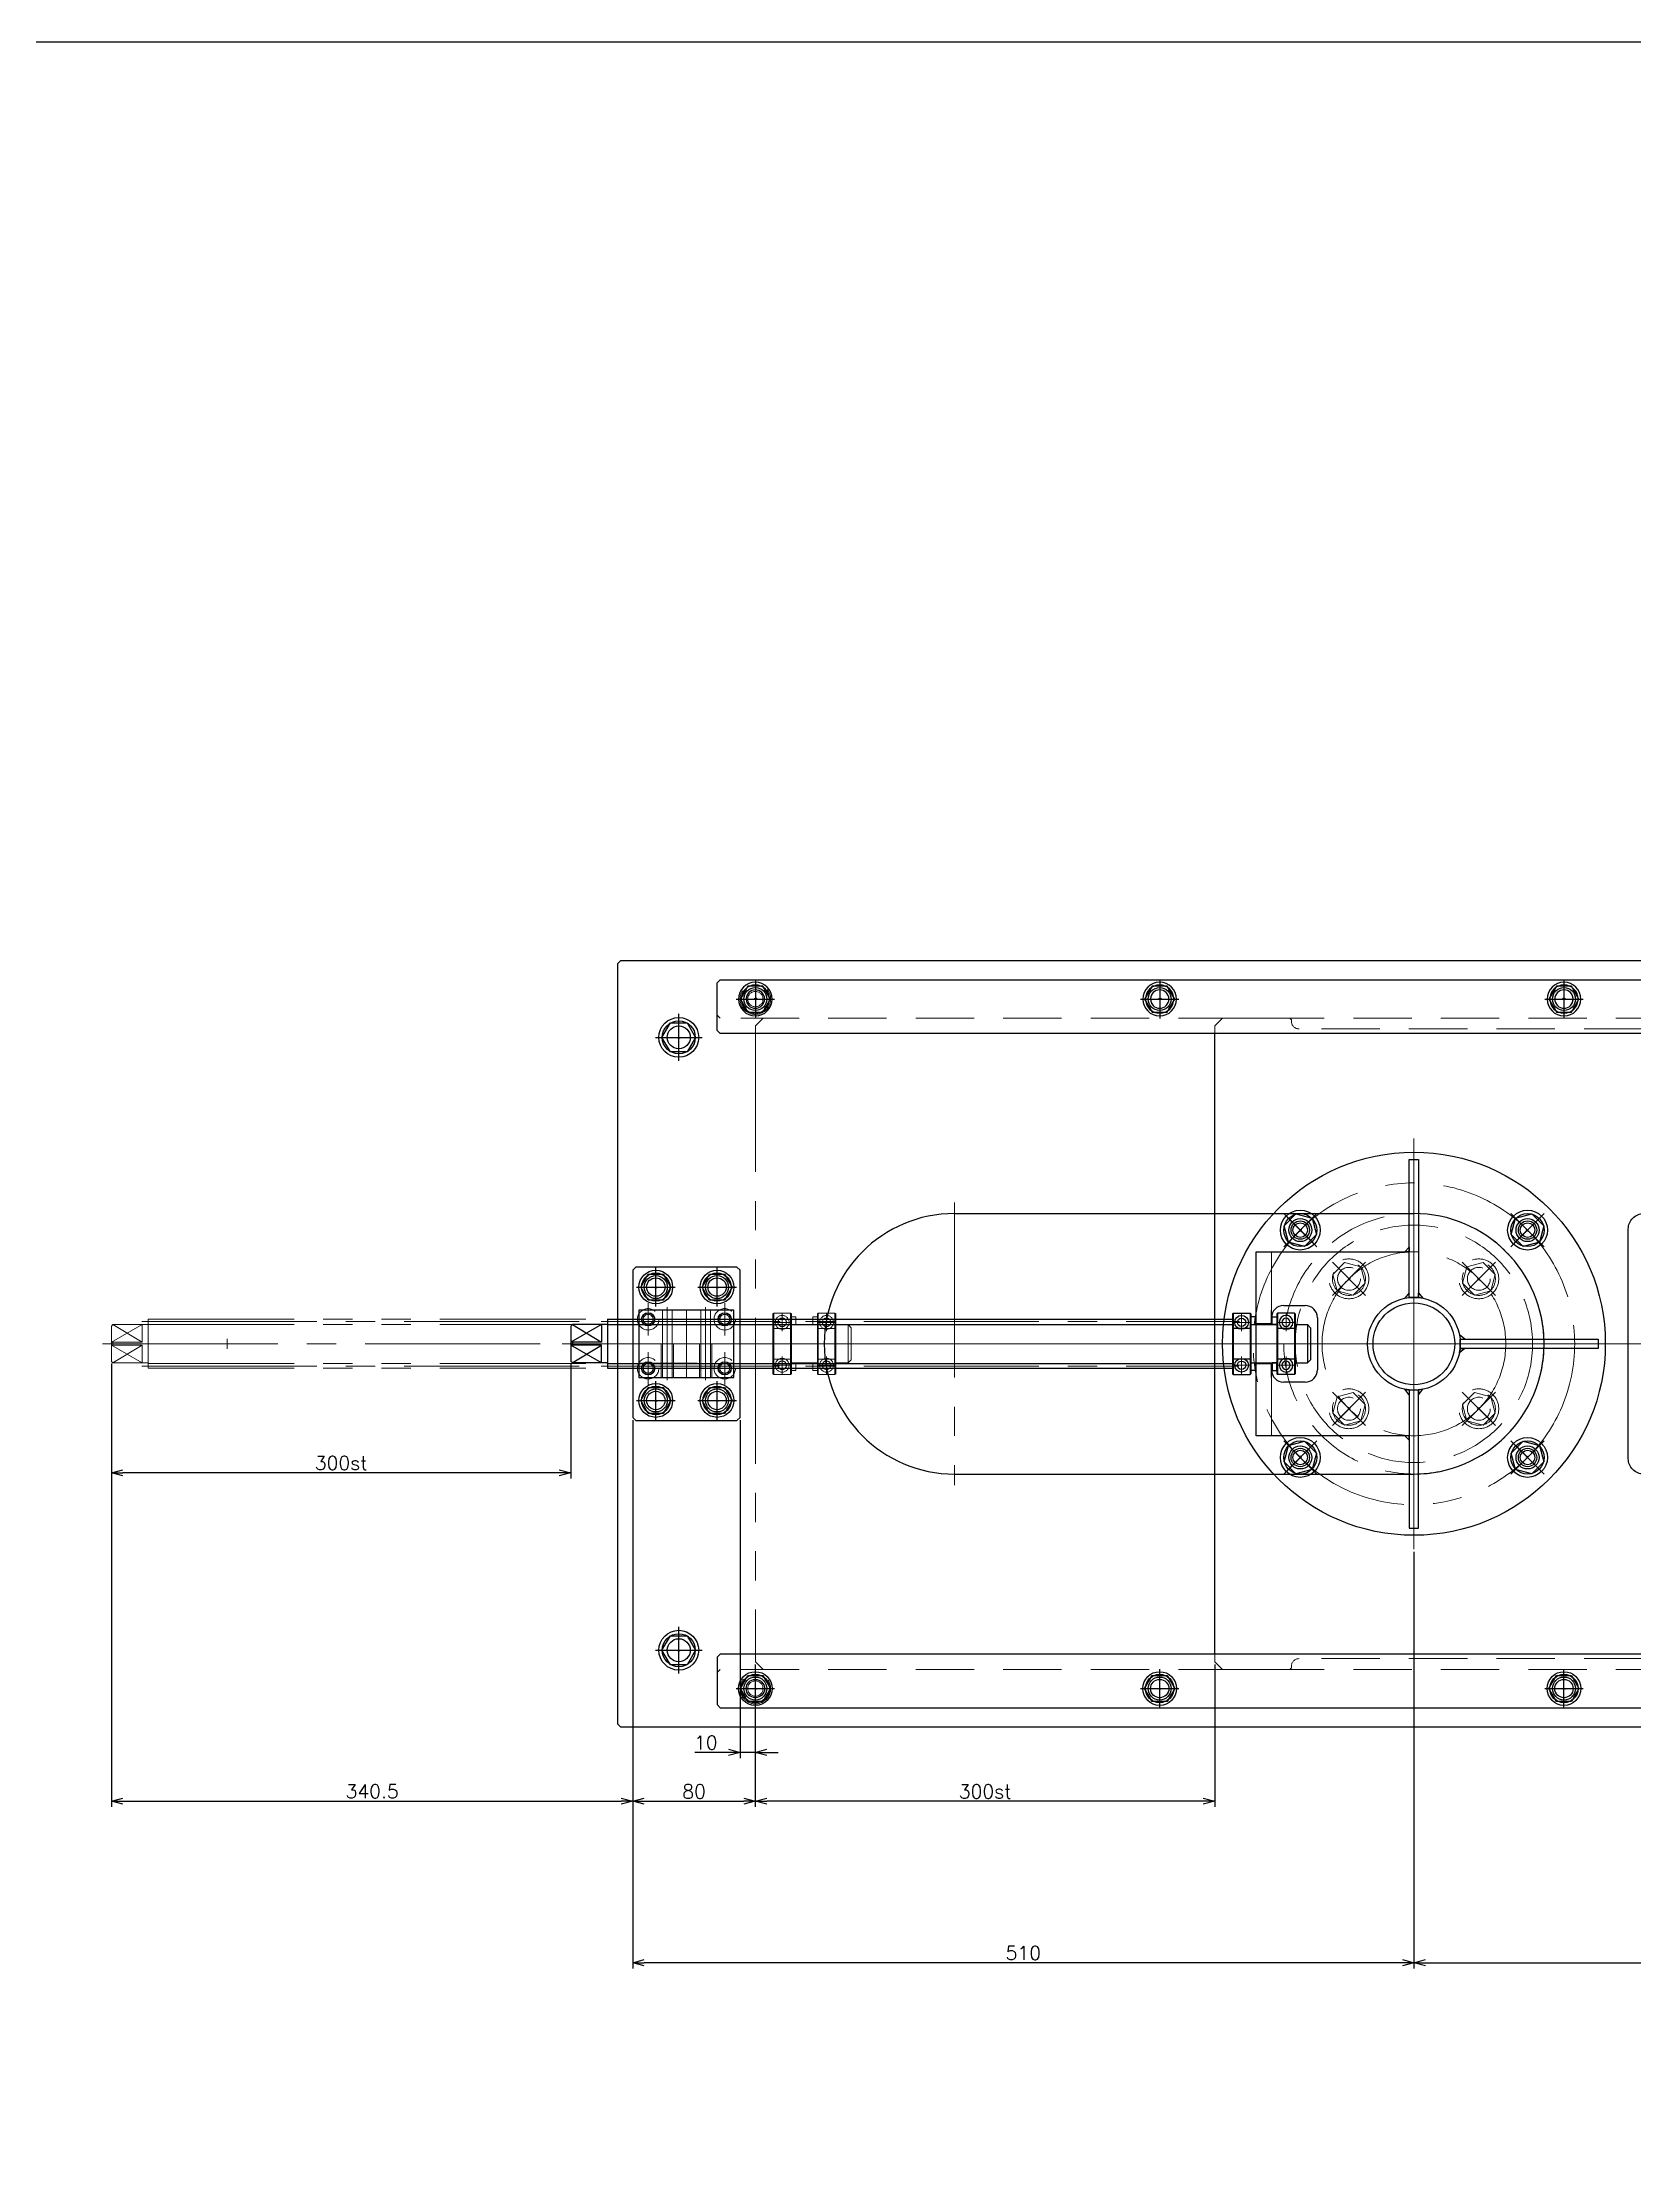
# Model space of a CAD drawing. Header units: millimetres. Extents: x -16130 to 36813, y -8099 to 27484.
# Drawn here: x 13220 to 14260, y 21663 to 23036 of the extents above; entities that cross this region are included whole.
import ezdxf

# ---------------------------------------------------------------- set-up
doc = ezdxf.new("R2010")
doc.units = ezdxf.units.MM
doc.header["$LTSCALE"] = 6
doc.header["$PDMODE"] = 99
doc.header["$PDSIZE"] = 1
for name, pattern in [('CENTER2', [28.575, 19.05, -3.175, 3.175, -3.175]), ('HIDDEN', [9.525, 6.35, -3.175]), ('PHANTOM2', [31.75, 15.875, -3.175, 3.175, -3.175, 3.175, -3.175])]:
    doc.linetypes.add(name, pattern=pattern)
for name, color, linetype, lineweight in [('04_HIDDEN', 2, 'HIDDEN', 13), ('05_CENTER', 4, 'CENTER2', 13), ('06_PHANTOM', 2, 'PHANTOM2', 13), ('08_DIM', 3, 'Continuous', 13)]:
    doc.layers.add(name, color=color, linetype=linetype, lineweight=lineweight)
doc.layers.add('10_DRAFT', color=8, linetype='Continuous', lineweight=0, plot=False)
doc.styles.add('KSS_TXT', font='txt.shx', dxfattribs={"bigfont": 'extfont2.shx'})
doc.styles.add('KSS_TXT_L', font='txt.shx', dxfattribs={"height": 3, "bigfont": 'extfont2.shx'})
doc.dimstyles.new('KSS_DIM', dxfattribs={"dimtxt": 3, "dimasz": 2.5, "dimexe": 1.25, "dimexo": 0.625, "dimtad": 1, "dimdsep": 46, "dimtxsty": 'KSS_TXT', "dimblk": 'OPEN30', "dimcen": 0, "dimazin": 2, "dimtfac": 0.75, "dimtmove": 0, "dimatfit": 3, "dimldrblk": 'OPEN30', "dimfxl": 1, "dimtolj": 1, "dimarcsym": 0})

# ---------------------------------------------------------------- blocks, each defined once
blk = doc.blocks.new('M10Tz_1_1_1')
at = {"color": 0}
for radius in [5, 4]:
    blk.add_circle((0, 0), radius, dxfattribs=at)
at = {"layer": '05_CENTER'}
for p, q in [((8.3, 0), (-8.3, 0)), ((0, -8.3), (0, 8.3))]:
    blk.add_line(p, q, dxfattribs=at)
blk = doc.blocks.new('A$C275A7328_1_1_1')
at = {"color": 0}
for points in [[(-1029, -47.5), (-1029, 357.5)], [(-9, 357.5), (-9, 354.5)], [(-9, -46), (-9, -47.5)]]:
    blk.add_lwpolyline(points, dxfattribs=at)
blk.add_lwpolyline([(-749, 240), (-189, 240, -0.414214), (-179, 230), (-179, 80, -0.414214), (-189, 70), (-749, 70, -0.414214), (-759, 80), (-759, 230, -0.414214)], format="xyb", close=True, dxfattribs=at)
for centre, radius in [((-729, 305), 7), ((-429, 305), 7), ((-973.2, 229.2), 6), ((-973.2, 229.2), 4.75), ((-824.8, 229.2), 6), ((-824.8, 229.2), 4.75), ((-973.2, 80.8), 6), ((-973.2, 80.8), 4.75), ((-824.8, 80.8), 6), ((-824.8, 80.8), 4.75), ((-729, 5), 7), ((-429, 5), 7)]:
    blk.add_circle(centre, radius, dxfattribs=at)
at = {"layer": '04_HIDDEN', "color": 0}
for p, q in [((-1029, 362.5), (-1024, 367.5)), ((-1029, 357.5), (-1029, 362.5)), ((-980, 367.5), (-979, 366.5)), ((-979, 366.5), (-979, 365.5)), ((-64, 360.5), (-974, 360.5)), ((-58, 367.5), (-59, 366.5)), ((-59, 366.5), (-59, 365.5)), ((-14, 367.5), (-9, 362.5)), ((-9, 362.5), (-9, 357.5)), ((-1029, -52.5), (-1029, -47.5)), ((-1024, -57.5), (-1029, -52.5)), ((-64, -50.5), (-974, -50.5)), ((-9, -52.5), (-14, -57.5)), ((-9, -47.5), (-9, -52.5)), ((-980, -57.5), (-979, -56.5)), ((-979, -56.5), (-979, -55.5)), ((-59, -56.5), (-59, -55.5)), ((-58, -57.5), (-59, -56.5))]:
    blk.add_line(p, q, dxfattribs=at)
at = {"layer": '04_HIDDEN'}
blk.add_lwpolyline([(-9, 355), (-9, -46)], dxfattribs=at)
blk.add_circle((-899, 155), 85, dxfattribs=at)
at = {"layer": '04_HIDDEN', "color": 0}
for centre, start, end in [((-974, 365.5), 180, 270), ((-64, 365.5), 270, 0), ((-974, -55.5), 90, 180), ((-64, -55.5), 0, 90)]:
    blk.add_arc(centre, 5, start, end, dxfattribs=at)
at = {"layer": '05_CENTER'}
for p, q in [((-729, 293), (-729, 317)), ((-429, 293), (-429, 317)), ((-717, 305), (-741, 305)), ((-417, 305), (-441, 305)), ((-899, 275.1), (-899, 34.9)), ((-965.9, 221.9), (-980.6, 236.6)), ((-832.1, 221.9), (-817.4, 236.6)), ((-1044.7, 155), (5.7, 155)), ((-965.9, 88.1), (-980.6, 73.4)), ((-832.1, 88.1), (-817.4, 73.4)), ((-729, 17), (-729, -7)), ((-429, 17), (-429, -7)), ((-717, 5), (-741, 5)), ((-417, 5), (-441, 5))]:
    blk.add_line(p, q, dxfattribs=at)
blk.add_circle((-899, 155), 105, dxfattribs=at)
at = {"layer": '10_DRAFT'}
for p, q in [((-1024, 367.5), (-980, 367.5)), ((-58, 367.5), (-14, 367.5)), ((-1024, -57.5), (-980, -57.5)), ((-58, -57.5), (-14, -57.5))]:
    blk.add_line(p, q, dxfattribs=at)
for p in [(-159, 340), (-19, 340), (-159, 305), (-19, 305), (-159, 5), (-19, 5), (-159, -30), (-19, -30)]:
    blk.add_blockref('M10Tz_1_1_1', p)
blk = doc.blocks.new('A$C4BF22672_1_1')
at = {"color": 0}
for p, q in [((-103, -60), (-103, 60)), ((-103, 60), (-3, 60)), ((-93, 13), (-93, 22)), ((-85, 25), (-71, 25)), ((-63, 17), (-63, -17)), ((-93, 13), (-103, 13)), ((-93, -13), (-103, -13)), ((-93, -22), (-93, -13)), ((-71, -25), (-85, -25)), ((-3, -60), (-103, -60))]:
    blk.add_line(p, q, dxfattribs=at)
for points in [[(-3, 30.3), (-3, 120.3), (3, 120.3), (3, 30.3)], [(30.3, 3), (120.3, 3), (120.3, -3), (30.3, -3)], [(-3, -30.3), (-3, -120.3), (3, -120.3), (3, -30.3)]]:
    blk.add_lwpolyline(points, close=True, dxfattribs=at)
at = {"color": 3}
for points in [[(-3, 60), (-6, 60), (-6, 60), (-3, 63)], [(-3, 30.3), (-3, 33.3), (-5.9, 29.7), (-5.9, 29.7)], [(3, 30.3), (3, 33.3), (5.9, 29.7), (5.9, 29.7)], [(30.3, 3), (33.3, 3), (29.7, 5.9), (29.7, 5.9)], [(30.3, -3), (33.3, -3), (29.7, -5.9), (29.7, -5.9)], [(-3, -30.3), (-3, -33.3), (-5.9, -29.7), (-5.9, -29.7)], [(3, -30.3), (3, -33.3), (5.9, -29.7), (5.9, -29.7)], [(-3, -60), (-6, -60), (-6, -60), (-3, -63)], [(-3, -60), (-6, -60), (-6, -60), (-3, -63)]]:
    blk.add_lwpolyline(points, close=True, dxfattribs=at)
at = {"color": 0}
for centre, radius in [((0, 0), 125), ((-74.2, 74.2), 7.5), ((74.2, 74.2), 7.5), ((0, 0), 30.3), ((0, 0), 26.7), ((-74.2, -74.2), 7.5), ((74.2, -74.2), 7.5)]:
    blk.add_circle(centre, radius, dxfattribs=at)
for centre, start, end in [((-85, 17), 90, 180), ((-71, 17), 0, 90), ((-85, -17), 180, 270), ((-71, -17), 270, 0)]:
    blk.add_arc(centre, 8, start, end, dxfattribs=at)
at = {"layer": '04_HIDDEN'}
for p, q in [((-93, 60), (-93, 22)), ((-93, -22), (-93, -60))]:
    blk.add_line(p, q, dxfattribs=at)
for centre, radius in [((0, 0), 77.5), ((-42.4, 42.4), 7.5), ((42.4, 42.4), 7.5), ((-42.4, -42.4), 7.5), ((42.4, -42.4), 7.5)]:
    blk.add_circle(centre, radius, dxfattribs=at)
at = {"layer": '05_CENTER'}
for p, q in [((0, -134), (0, 134)), ((-82.7, 82.7), (-65.8, 65.8)), ((82.7, 82.7), (65.8, 65.8)), ((-50.8, 50.8), (-34, 34)), ((50.8, 50.8), (34, 34)), ((134, 0), (-134, 0)), ((-50.8, -50.8), (-34, -34)), ((50.8, -50.8), (34, -34)), ((-82.7, -82.7), (-65.8, -65.8)), ((82.7, -82.7), (65.8, -65.8))]:
    blk.add_line(p, q, dxfattribs=at)
for radius in [105, 60]:
    blk.add_circle((0, 0), radius, dxfattribs=at)
blk = doc.blocks.new('A$C285C78E6_1_1_1_1')
at = {"color": 0, "linetype": 'CENTER2'}
for p, q in [((0, -15.3), (0, 15.3)), ((-15.3, 0), (15.3, 0))]:
    blk.add_line(p, q, dxfattribs=at)
at = {"color": 0}
for p, q in [((-11, 0), (-5.5, 9.5)), ((-5.5, -9.5), (-11, 0)), ((-5.5, 9.5), (5.5, 9.5)), ((5.5, 9.5), (11, 0)), ((11, 0), (5.5, -9.5)), ((5.5, -9.5), (-5.5, -9.5))]:
    blk.add_line(p, q, dxfattribs=at)
for radius in [13, 10.8]:
    blk.add_circle((0, 0), radius, dxfattribs=at)
at = {"layer": '10_DRAFT', "style": 'KSS_TXT_L'}
blk.add_text('BT-M12', height=0.3, dxfattribs=at).set_placement((-0.7, -0.5))
blk = doc.blocks.new('A$C430270C7_1_1')
blk.add_blockref('A$C4BF22672_1_1', (0, 0))
for p, rotation in [((-74.2, 74.2), 45), ((74.2, 74.2), 315), ((-74.2, -74.2), 135), ((74.2, -74.2), 225.000028102088)]:
    blk.add_blockref('A$C285C78E6_1_1_1_1', p, dxfattribs=dict(rotation=rotation))
at = {"layer": '04_HIDDEN'}
for p, rotation in [((-42.4, 42.4), 45.00002810208804), ((42.4, 42.4), 315), ((-42.4, -42.4), 135), ((42.4, -42.4), 225.000028102088)]:
    blk.add_blockref('A$C285C78E6_1_1_1_1', p, dxfattribs=dict(at, rotation=rotation))
blk = doc.blocks.new('_Open30')
at = {"color": 0, "linetype": 'ByBlock', "lineweight": -2}
for p, q in [((-1, 0.27), (0, 0)), ((0, 0), (-1, -0.27)), ((0, 0), (-1, 0))]:
    blk.add_line(p, q, dxfattribs=at)
blk = doc.blocks.new('*D2146')
at = {"layer": '08_DIM', "color": 0, "lineweight": -2, "transparency": 16777216}
for p, q in [((13686.1, 21977.3), (13686.1, 21884.4)), ((13986.1, 21977.3), (13986.1, 21884.4)), ((13978.6, 21888.2), (13693.6, 21888.2))]:
    blk.add_line(p, q, dxfattribs=at)
at = {"layer": 'Defpoints', "color": 0, "transparency": 16777216}
for p in [(13686.1, 21979.2), (13986.1, 21979.2), (13686.1, 21888.2)]:
    blk.add_point(p, dxfattribs=at)
at = {"layer": '08_DIM', "color": 0, "lineweight": -2, "transparency": 16777216, "xscale": 7.5, "yscale": 7.5, "zscale": 7.5, "rotation": 180}
blk.add_blockref('_Open30', (13686.1, 21888.2), dxfattribs=at)
at = {"layer": '08_DIM', "color": 0, "lineweight": -2, "transparency": 16777216, "xscale": 7.5, "yscale": 7.5, "zscale": 7.5}
blk.add_blockref('_Open30', (13986.1, 21888.2), dxfattribs=at)
at = {"layer": '08_DIM', "color": 0, "transparency": 16777216, "insert": (13836.1, 21894.5), "char_height": 9, "attachment_point": 5, "style": 'KSS_TXT'}
blk.add_mtext('\\A1;300st', dxfattribs=at)
blk = doc.blocks.new('*D2147')
at = {"layer": '08_DIM', "color": 0, "lineweight": -2, "transparency": 16777216}
for p, q in [((13676.1, 22136.8), (13676.1, 21916.3)), ((13686.1, 21977.3), (13686.1, 21916.3)), ((13668.6, 21920), (13646.5, 21920)), ((13686.1, 21920), (13676.1, 21920)), ((13693.6, 21920), (13701.1, 21920))]:
    blk.add_line(p, q, dxfattribs=at)
at = {"layer": 'Defpoints', "color": 0, "transparency": 16777216}
for p in [(13676.1, 22138.7), (13686.1, 21979.2), (13676.1, 21920)]:
    blk.add_point(p, dxfattribs=at)
at = {"layer": '08_DIM', "color": 0, "lineweight": -2, "transparency": 16777216, "xscale": 7.5, "yscale": 7.5, "zscale": 7.5}
blk.add_blockref('_Open30', (13676.1, 21920), dxfattribs=at)
at = {"layer": '08_DIM', "color": 0, "lineweight": -2, "transparency": 16777216, "xscale": 7.5, "yscale": 7.5, "zscale": 7.5, "rotation": 180}
blk.add_blockref('_Open30', (13686.1, 21920), dxfattribs=at)
at = {"layer": '08_DIM', "color": 0, "transparency": 16777216, "insert": (13653.8, 21926.4), "char_height": 9, "attachment_point": 5, "style": 'KSS_TXT'}
blk.add_mtext('\\A1;10', dxfattribs=at)
blk = doc.blocks.new('*D2148')
at = {"layer": '08_DIM', "color": 0, "lineweight": -2, "transparency": 16777216}
for p, q in [((13265.6, 22173.8), (13265.6, 22098.8)), ((13565.6, 22173.8), (13565.6, 22098.8)), ((13558.1, 22102.5), (13273.1, 22102.5))]:
    blk.add_line(p, q, dxfattribs=at)
at = {"layer": 'Defpoints', "color": 0, "transparency": 16777216}
for p in [(13265.6, 22175.7), (13565.6, 22175.7), (13265.6, 22102.5)]:
    blk.add_point(p, dxfattribs=at)
at = {"layer": '08_DIM', "color": 0, "lineweight": -2, "transparency": 16777216, "xscale": 7.5, "yscale": 7.5, "zscale": 7.5, "rotation": 180}
blk.add_blockref('_Open30', (13265.6, 22102.5), dxfattribs=at)
at = {"layer": '08_DIM', "color": 0, "lineweight": -2, "transparency": 16777216, "xscale": 7.5, "yscale": 7.5, "zscale": 7.5}
blk.add_blockref('_Open30', (13565.6, 22102.5), dxfattribs=at)
at = {"layer": '08_DIM', "color": 0, "transparency": 16777216, "insert": (13415.6, 22108.9), "char_height": 9, "attachment_point": 5, "style": 'KSS_TXT'}
blk.add_mtext('\\A1;300st', dxfattribs=at)
blk = doc.blocks.new('*D2149')
at = {"layer": '08_DIM', "color": 0, "lineweight": -2, "transparency": 16777216}
for p, q in [((13265.6, 22173.8), (13265.6, 21884.4)), ((13606.1, 22136.8), (13606.1, 21884.4)), ((13273.1, 21888.2), (13598.6, 21888.2))]:
    blk.add_line(p, q, dxfattribs=at)
at = {"layer": 'Defpoints', "color": 0, "transparency": 16777216}
for p in [(13265.6, 22175.7), (13606.1, 22138.7), (13606.1, 21888.2)]:
    blk.add_point(p, dxfattribs=at)
at = {"layer": '08_DIM', "color": 0, "lineweight": -2, "transparency": 16777216, "xscale": 7.5, "yscale": 7.5, "zscale": 7.5, "rotation": 180}
blk.add_blockref('_Open30', (13265.6, 21888.2), dxfattribs=at)
at = {"layer": '08_DIM', "color": 0, "lineweight": -2, "transparency": 16777216, "xscale": 7.5, "yscale": 7.5, "zscale": 7.5}
blk.add_blockref('_Open30', (13606.1, 21888.2), dxfattribs=at)
at = {"layer": '08_DIM', "color": 0, "transparency": 16777216, "insert": (13435.9, 21894.6), "char_height": 9, "attachment_point": 5, "style": 'KSS_TXT'}
blk.add_mtext('\\A1;340.5', dxfattribs=at)
blk = doc.blocks.new('*D2150')
at = {"layer": '08_DIM', "color": 0, "lineweight": -2, "transparency": 16777216}
for p, q in [((13606.1, 22136.8), (13606.1, 21884.4)), ((13686.1, 21977.3), (13686.1, 21884.4)), ((13613.6, 21888.2), (13678.6, 21888.2))]:
    blk.add_line(p, q, dxfattribs=at)
at = {"layer": 'Defpoints', "color": 0, "transparency": 16777216}
for p in [(13606.1, 22138.7), (13686.1, 21979.2), (13686.1, 21888.2)]:
    blk.add_point(p, dxfattribs=at)
at = {"layer": '08_DIM', "color": 0, "lineweight": -2, "transparency": 16777216, "xscale": 7.5, "yscale": 7.5, "zscale": 7.5, "rotation": 180}
blk.add_blockref('_Open30', (13606.1, 21888.2), dxfattribs=at)
at = {"layer": '08_DIM', "color": 0, "lineweight": -2, "transparency": 16777216, "xscale": 7.5, "yscale": 7.5, "zscale": 7.5}
blk.add_blockref('_Open30', (13686.1, 21888.2), dxfattribs=at)
at = {"layer": '08_DIM', "color": 0, "transparency": 16777216, "insert": (13646.1, 21894.5), "char_height": 9, "attachment_point": 5, "style": 'KSS_TXT'}
blk.add_mtext('\\A1;80', dxfattribs=at)
blk = doc.blocks.new('*D2153')
at = {"layer": '08_DIM', "color": 0, "lineweight": -2, "transparency": 16777216}
for p, q in [((14981.1, 22073.8), (14981.1, 21779)), ((14116.1, 22050.8), (14116.1, 21779)), ((14123.6, 21782.7), (14973.6, 21782.7))]:
    blk.add_line(p, q, dxfattribs=at)
at = {"layer": 'Defpoints', "color": 0, "transparency": 16777216}
for p in [(14981.1, 22075.7), (14116.1, 22052.7), (14981.1, 21782.7)]:
    blk.add_point(p, dxfattribs=at)
at = {"layer": '08_DIM', "color": 0, "lineweight": -2, "transparency": 16777216, "xscale": 7.5, "yscale": 7.5, "zscale": 7.5, "rotation": 180}
blk.add_blockref('_Open30', (14116.1, 21782.7), dxfattribs=at)
at = {"layer": '08_DIM', "color": 0, "lineweight": -2, "transparency": 16777216, "xscale": 7.5, "yscale": 7.5, "zscale": 7.5}
blk.add_blockref('_Open30', (14981.1, 21782.7), dxfattribs=at)
at = {"layer": '08_DIM', "color": 0, "transparency": 16777216, "insert": (14548.6, 21789.1), "char_height": 9, "attachment_point": 5, "style": 'KSS_TXT'}
blk.add_mtext('\\A1;865', dxfattribs=at)
blk = doc.blocks.new('*D2154')
at = {"layer": '08_DIM', "color": 0, "lineweight": -2, "transparency": 16777216}
for p, q in [((13606.1, 22136.8), (13606.1, 21779)), ((14116.1, 22050.8), (14116.1, 21779)), ((14108.6, 21782.7), (13613.6, 21782.7))]:
    blk.add_line(p, q, dxfattribs=at)
at = {"layer": 'Defpoints', "color": 0, "transparency": 16777216}
for p in [(13606.1, 22138.7), (14116.1, 22052.7), (13606.1, 21782.7)]:
    blk.add_point(p, dxfattribs=at)
at = {"layer": '08_DIM', "color": 0, "lineweight": -2, "transparency": 16777216, "xscale": 7.5, "yscale": 7.5, "zscale": 7.5, "rotation": 180}
blk.add_blockref('_Open30', (13606.1, 21782.7), dxfattribs=at)
at = {"layer": '08_DIM', "color": 0, "lineweight": -2, "transparency": 16777216, "xscale": 7.5, "yscale": 7.5, "zscale": 7.5}
blk.add_blockref('_Open30', (14116.1, 21782.7), dxfattribs=at)
at = {"layer": '08_DIM', "color": 0, "transparency": 16777216, "insert": (13861.1, 21789.1), "char_height": 9, "attachment_point": 5, "style": 'KSS_TXT'}
blk.add_mtext('\\A1;510', dxfattribs=at)
blk = doc.blocks.new('A$C6D2D1C46_1_1')
at = {"color": 0}
for p, q in [((-408, 16), (0, 16)), ((-408, 16), (-408, -16)), ((0, 16), (0, -16)), ((-431, 12.5), (-432, 11.5)), ((-412, 12.5), (-432, 1)), ((-432, 11.5), (-432, -11.5)), ((-412, 1), (-432, 1)), ((-408.3, 12.5), (-431, 12.5)), ((-431, 12.5), (-431, 12.5)), ((-431, 12.5), (-412, 1)), ((-412, 12.5), (-431, 12.5)), ((-431, 1), (-431, -1)), ((-412, 12.5), (-412, 1)), ((-408, 12.7), (0, 12.7)), ((12, 10), (0, 10)), ((12, 12.5), (29, 12.5)), ((12, 12.5), (12, -12.5)), ((29, 12.5), (29, -12.5)), ((41, 10), (29, 10)), ((41, 12.5), (41, -12.5)), ((41, 12.5), (49, 12.5)), ((51, 10.5), (49, 12.5)), ((49, 12.5), (49, -12.5)), ((51, 10.5), (51, -10.5)), ((-412, -1), (-432, -1)), ((-412, -12.5), (-432, -1)), ((-431, -12.5), (-432, -11.5)), ((-431.1, -12.4), (-412, -1)), ((-408.3, -12.5), (-431, -12.5)), ((-412, -12.5), (-431, -12.5)), ((-431, -12.5), (-431, -12.5)), ((-412, -12.5), (-412, -1)), ((-408, -12.8), (0, -12.8)), ((12, -10), (0, -10)), ((12, -12.5), (29, -12.5)), ((41, -10), (29, -10)), ((41, -12.5), (49, -12.5)), ((51, -10.5), (49, -12.5)), ((-408, -16), (0, -16))]:
    blk.add_line(p, q, dxfattribs=at)
for centre, start, end in [((-408.3, 12.8), 270, 0), ((-408.3, -12.8), 0, 90)]:
    blk.add_arc(centre, 0.3, start, end, dxfattribs=at)
at = {"layer": '05_CENTER', "color": 0}
for p, q in [((-412.2, 14.5), (4.7, 14.5)), ((-437.7, 0), (54.9, 0)), ((-412.2, -14.5), (4.2, -14.5))]:
    blk.add_line(p, q, dxfattribs=at)
at = {"layer": '10_DRAFT'}
for p, q in [((-356.5, -3.2), (-356.5, 3.2)), ((-353.3, 0), (-359.7, 0)), ((17.7, 0), (11.3, 0))]:
    blk.add_line(p, q, dxfattribs=at)
blk = doc.blocks.new('SCSP20-12b_1_1')
at = {"color": 0}
for p, q in [((0.5, 20), (0, 19.5)), ((0, 19.5), (0, -19.5)), ((0.5, 20), (0.5, -20)), ((0.5, 20), (11.5, 20)), ((11.5, 20), (11.5, -20)), ((11.5, 20), (12, 19.5)), ((12, 19.5), (12, -19.5)), ((0.5, -20), (0, -19.5)), ((0.5, -20), (11.5, -20)), ((11.5, -20), (12, -19.5))]:
    blk.add_line(p, q, dxfattribs=at)
for centre, radius in [((6, 14), 4.5), ((6, 14), 2.75), ((6, -14), 4.5), ((6, -14), 2.75)]:
    blk.add_circle(centre, radius, dxfattribs=at)
at = {"layer": '04_HIDDEN', "color": 0}
for p, q in [((0, 10.5), (0.5, 10)), ((0.5, 10), (11.5, 10)), ((11.5, 10), (12, 10.5)), ((0, -10.5), (0.5, -10)), ((0.5, -10), (11.5, -10)), ((11.5, -10), (12, -10.5))]:
    blk.add_line(p, q, dxfattribs=at)
at = {"layer": '05_CENTER', "color": 0}
for p, q in [((0.2, 14), (11.8, 14)), ((6, 19.8), (6, 8.2)), ((6, -8.2), (6, -19.8)), ((0.2, -14), (11.8, -14))]:
    blk.add_line(p, q, dxfattribs=at)
at = {"layer": '10_DRAFT'}
blk.add_line((0, 0), (12, 0), dxfattribs=at)
blk = doc.blocks.new('WSJP30-25-2a_1_1')
at = {"color": 0}
for points in [[(-3, 12.5), (0, 12.5), (0, 17.5), (-3, 17.5)], [(-3, -12.5), (0, -12.5), (0, -17.5), (-3, -17.5)]]:
    blk.add_lwpolyline(points, close=True, dxfattribs=at)
at = {"layer": '10_DRAFT'}
blk.add_line((-3, 0), (0, 0), dxfattribs=at)
blk = doc.blocks.new('A$C38553092_1_1')
at = {"color": 4}
for name, p in [('A$C6D2D1C46_1_1', (-15.5, 0)), ('SCSP20-12b_1_1', (-15.5, 0)), ('WSJP30-25-2a_1_1', (-0.5, 0))]:
    blk.add_blockref(name, p, dxfattribs=at)
at = {"color": 4, "xscale": -1}
for name, p in [('WSJP30-25-2a_1_1', (10.5, 0)), ('SCSP20-12b_1_1', (25.5, 0))]:
    blk.add_blockref(name, p, dxfattribs=at)
blk = doc.blocks.new('A$C13BE1A45_1_1')
at = {"color": 0}
for p, q in [((260, 310), (560, 310)), ((260, 140), (560, 140))]:
    blk.add_line(p, q, dxfattribs=at)
blk.add_lwpolyline([(42, -25), (1498, -25), (1500, -23), (1500, 473), (1498, 475), (42, 475), (40, 473), (40, -23)], close=True, dxfattribs=at)
for centre, radius in [((130, 450), 7.5), ((394, 450), 7.5), ((658, 450), 7.5), ((922, 450), 7.5), ((1186, 450), 7.5), ((1450, 450), 7.5), ((80, 425), 7.5), ((730, 375), 7.5), ((65, 262), 7.5), ((105, 262), 7.5), ((1460, 225), 17.5), ((65, 188), 7.5), ((105, 188), 7.5), ((730, 75), 7.5), ((80, 25), 7.5), ((130, 0), 7.5), ((394, 0), 7.5), ((658, 0), 7.5), ((922, 0), 7.5), ((1186, 0), 7.5), ((1450, 0), 7.5)]:
    blk.add_circle(centre, radius, dxfattribs=at)
for centre, start, end in [((260, 225), 90, 270), ((560, 225), 270, 90)]:
    blk.add_arc(centre, 85, start, end, dxfattribs=at)
at = {"layer": '05_CENTER'}
for p, q in [((130, 438), (130, 462)), ((394, 438), (394, 462)), ((658, 438), (658, 462)), ((922, 438), (922, 462)), ((1186, 438), (1186, 462)), ((1450, 438), (1450, 462)), ((142, 450), (118, 450)), ((406, 450), (382, 450)), ((670, 450), (646, 450)), ((934, 450), (910, 450)), ((1198, 450), (1174, 450)), ((1462, 450), (1438, 450)), ((80, 413), (80, 437)), ((92, 425), (68, 425)), ((730, 363), (730, 387)), ((742, 375), (718, 375)), ((260, 317.3), (260, 132.7)), ((560, 317.3), (560, 132.7)), ((77, 262), (53, 262)), ((65, 250), (65, 274)), ((117, 262), (93, 262)), ((105, 250), (105, 274)), ((1460, 202.5), (1460, 247.5)), ((1437.5, 225), (1482.5, 225)), ((65, 176), (65, 200)), ((105, 176), (105, 200)), ((77, 188), (53, 188)), ((117, 188), (93, 188)), ((730, 87), (730, 63)), ((742, 75), (718, 75)), ((80, 13), (80, 37)), ((92, 25), (68, 25)), ((130, 12), (130, -12)), ((394, 12), (394, -12)), ((658, 12), (658, -12)), ((922, 12), (922, -12)), ((1186, 12), (1186, -12)), ((1450, 12), (1450, -12)), ((142, 0), (118, 0)), ((406, 0), (382, 0)), ((670, 0), (646, 0)), ((934, 0), (910, 0)), ((1198, 0), (1174, 0)), ((1462, 0), (1438, 0))]:
    blk.add_line(p, q, dxfattribs=at)
at = {"layer": '10_DRAFT'}
blk.add_line((40, 225), (1500, 225), dxfattribs=at)
blk = doc.blocks.new('MTSBNR32d_1_1')
at = {"color": 0}
blk.add_lwpolyline([(-31, -22), (31, -22), (31, 22), (-31, 22)], close=True, dxfattribs=at)
at = {"layer": '04_HIDDEN', "color": 0}
for p, q in [((-31, 16), (31, 16)), ((-31, 12.7), (31, 12.7)), ((-31, -12.7), (31, -12.7)), ((-31, -16), (31, -16))]:
    blk.add_line(p, q, dxfattribs=at)
for centre, radius in [((-25, 16), 4), ((-25, 16), 3.2), ((25, 16), 4), ((25, 16), 3.2), ((-25, -16), 4), ((-25, -16), 3.2), ((25, -16), 4), ((25, -16), 3.2)]:
    blk.add_circle(centre, radius, dxfattribs=at)
at = {"layer": '05_CENTER', "color": 0}
for p, q in [((-31, 14.5), (31, 14.5)), ((-19.6, 16), (-30.4, 16)), ((-25, 21.4), (-25, 10.6)), ((19.6, 16), (30.4, 16)), ((25, 21.4), (25, 10.6)), ((-25, -21.4), (-25, -10.6)), ((25, -21.4), (25, -10.6)), ((-31, -14.5), (31, -14.5)), ((-19.6, -16), (-30.4, -16)), ((19.6, -16), (30.4, -16))]:
    blk.add_line(p, q, dxfattribs=at)
at = {"layer": '10_DRAFT'}
for p, q in [((-15.7, -22), (-15.7, 22)), ((-12.5, -23.8), (-12.5, 23.9)), ((-9.3, -22), (-9.3, 22)), ((0, 22), (0, -22)), ((9.3, -22), (9.3, 22)), ((12.5, -23.8), (12.5, 23.9)), ((15.7, -22), (15.7, 22)), ((-31, 0), (31, 0)), ((-16.5, -22), (-16.5, 0)), ((-8.5, 0), (-16.5, 0)), ((8.5, 0), (16.5, 0)), ((16.5, -22), (16.5, 0)), ((-8.5, -22), (-8.5, 0)), ((8.5, -22), (8.5, 0))]:
    blk.add_line(p, q, dxfattribs=at)
blk = doc.blocks.new('A$C491655AE_1_1_1_1')
at = {"color": 0, "linetype": 'CENTER2'}
for p, q in [((-12.6, 0), (12.6, 0)), ((0, -12.6), (0, 12.6))]:
    blk.add_line(p, q, dxfattribs=at)
at = {"color": 0}
for p, q in [((-9.8, 0), (-4.9, 8.5)), ((-4.9, -8.5), (-9.8, 0)), ((-4.9, 8.5), (4.9, 8.5)), ((4.9, 8.5), (9.8, 0)), ((9.8, 0), (4.9, -8.5)), ((4.9, -8.5), (-4.9, -8.5))]:
    blk.add_line(p, q, dxfattribs=at)
for radius in [11, 9.25]:
    blk.add_circle((0, 0), radius, dxfattribs=at)
at = {"layer": '10_DRAFT', "style": 'KSS_TXT_L'}
blk.add_text('BT-M10', height=0.3, dxfattribs=at).set_placement((-0.7, -0.5))
blk = doc.blocks.new('A$C2FE3760B_1_1')
at = {"color": 0}
blk.add_lwpolyline([(33, 50), (-33, 50), (-35, 48), (-35, -48), (-33, -50), (33, -50), (35, -48), (35, 48)], close=True, dxfattribs=at)
for centre, radius in [((-20, 37), 6), ((20, 37), 6), ((-25, 16), 4.3), ((25, 16), 4.3), ((-25, -16), 4.3), ((25, -16), 4.3), ((-20, -37), 6), ((20, -37), 6)]:
    blk.add_circle(centre, radius, dxfattribs=at)
at = {"layer": '04_HIDDEN'}
for centre in [(-25, 16), (25, 16), (-25, -16), (25, -16)]:
    blk.add_circle(centre, 7, dxfattribs=at)
at = {"layer": '05_CENTER'}
for p, q in [((-20, 46.3), (-20, 27.7)), ((20, 46.3), (20, 27.7)), ((-10.7, 37), (-29.3, 37)), ((29.3, 37), (10.7, 37)), ((-14.5, 16), (-35.5, 16)), ((-25, 5.5), (-25, 26.5)), ((35.5, 16), (14.5, 16)), ((25, 5.5), (25, 26.5)), ((-25, -26.5), (-25, -5.5)), ((25, -26.5), (25, -5.5)), ((-14.5, -16), (-35.5, -16)), ((35.5, -16), (14.5, -16)), ((-10.7, -37), (-29.3, -37)), ((-20, -46.3), (-20, -27.7)), ((29.3, -37), (10.7, -37)), ((20, -46.3), (20, -27.7))]:
    blk.add_line(p, q, dxfattribs=at)
at = {"layer": '10_DRAFT'}
for p, q in [((6.6, 0), (-6.6, 0)), ((0, -6.6), (0, 6.6))]:
    blk.add_line(p, q, dxfattribs=at)
blk = doc.blocks.new('A$C1EBF41D9_1_1')
for name, p in [('A$C2FE3760B_1_1', (20, 37)), ('A$C491655AE_1_1_1_1', (0, 74)), ('A$C491655AE_1_1_1_1', (40, 74)), ('A$C491655AE_1_1_1_1', (0, 0)), ('A$C491655AE_1_1_1_1', (40, 0))]:
    blk.add_blockref(name, p)
at = {"color": 4}
blk.add_blockref('MTSBNR32d_1_1', (20, 37), dxfattribs=at)
blk = doc.blocks.new('A$C7EFF71DC_1_1_1')
at = {"color": 0}
blk.add_lwpolyline([(-23, -12.5), (1343, -12.5), (1345, -10.5), (1345, 10.5), (1343, 12.5), (-23, 12.5), (-25, 10.5), (-25, -10.5)], close=True, dxfattribs=at)
for centre in [(0, 0), (264, 0), (528, 0), (792, 0), (1056, 0), (1320, 0)]:
    blk.add_circle(centre, 6, dxfattribs=at)
at = {"layer": '05_CENTER'}
for p, q in [((9.3, 0), (-9.3, 0)), ((0, -9.3), (0, 9.3)), ((273.3, 0), (254.7, 0)), ((264, -9.3), (264, 9.3)), ((537.3, 0), (518.7, 0)), ((528, -9.3), (528, 9.3)), ((801.3, 0), (782.7, 0)), ((792, -9.3), (792, 9.3)), ((1065.3, 0), (1046.7, 0)), ((1056, -9.3), (1056, 9.3)), ((1310.7, 0), (1329.3, 0)), ((1320, -9.3), (1320, 9.3))]:
    blk.add_line(p, q, dxfattribs=at)
blk = doc.blocks.new('A$C55004500_1_1')
at = {"color": 0}
blk.add_lwpolyline([(-23, -12.5), (1343, -12.5), (1345, -10.5), (1345, 20.5), (1343, 22.5), (-23, 22.5), (-25, 20.5), (-25, -10.5)], close=True, dxfattribs=at)
for centre in [(0, 0), (264, 0), (528, 0), (792, 0), (1056, 0), (1320, 0)]:
    blk.add_circle(centre, 6, dxfattribs=at)
at = {"layer": '05_CENTER'}
for p, q in [((9.3, 0), (-9.3, 0)), ((0, -9.3), (0, 9.3)), ((273.3, 0), (254.7, 0)), ((264, -9.3), (264, 9.3)), ((537.3, 0), (518.7, 0)), ((528, -9.3), (528, 9.3)), ((801.3, 0), (782.7, 0)), ((792, -9.3), (792, 9.3)), ((1065.3, 0), (1046.7, 0)), ((1056, -9.3), (1056, 9.3)), ((1310.7, 0), (1329.3, 0)), ((1320, -9.3), (1320, 9.3))]:
    blk.add_line(p, q, dxfattribs=at)
blk = doc.blocks.new('PCIMRS-10-0.2a_1_1')
at = {"color": 0}
for radius in [10, 5]:
    blk.add_circle((0, 0), radius, dxfattribs=at)
at = {"layer": '05_CENTER', "color": 0}
for p, q in [((0, -11.6), (0, 11.6)), ((11.6, 0), (-11.6, 0))]:
    blk.add_line(p, q, dxfattribs=at)
blk = doc.blocks.new('JPEA20a_1_1')
at = {"color": 0}
for centre, radius in [((0, 0), 10), ((0, 0), 9), ((0, -2.5), 5.5), ((0, -2.5), 3.25)]:
    blk.add_circle(centre, radius, dxfattribs=at)
at = {"layer": '05_CENTER', "color": 0}
for p, q in [((0, 12), (0, -12)), ((-12, 0), (12, 0)), ((-6, -2.5), (6.3, -2.5))]:
    blk.add_line(p, q, dxfattribs=at)
blk = doc.blocks.new('A$C3DF41CBA_1_1')
at = {"color": 0, "linetype": 'CENTER2'}
for p, q in [((6.3, 0), (-6.3, 0)), ((0, -6.3), (0, 6.3))]:
    blk.add_line(p, q, dxfattribs=at)
at = {"color": 0}
for p, q in [((-2.9, 0), (-1.4, 2.5)), ((-1.4, -2.5), (-2.9, 0)), ((-1.4, 2.5), (1.4, 2.5)), ((1.4, 2.5), (2.9, 0)), ((2.9, 0), (1.4, -2.5)), ((1.4, -2.5), (-1.4, -2.5))]:
    blk.add_line(p, q, dxfattribs=at)
blk.add_circle((0, 0), 5, dxfattribs=at)
at = {"layer": '10_DRAFT', "style": 'KSS_TXT_L'}
blk.add_text('CS-M6', height=0.3, dxfattribs=at).set_placement((-0.7, -0.5))
blk = doc.blocks.new('A$C1FDB05AD_1_1')
at = {"xscale": -1, "rotation": 180}
for name, p in [('A$C55004500_1_1', (-1440, 410)), ('A$C491655AE_1_1_1_1', (-1440, 410)), ('A$C491655AE_1_1_1_1', (-1176, 410)), ('A$C491655AE_1_1_1_1', (-912, 410)), ('A$C491655AE_1_1_1_1', (-648, 410)), ('A$C491655AE_1_1_1_1', (-384, 410)), ('A$C491655AE_1_1_1_1', (-120, 410))]:
    blk.add_blockref(name, p, dxfattribs=at)
for name, p in [('A$C55004500_1_1', (-1440, -40)), ('A$C491655AE_1_1_1_1', (-1440, -40)), ('A$C491655AE_1_1_1_1', (-1176, -40)), ('A$C491655AE_1_1_1_1', (-912, -40)), ('A$C491655AE_1_1_1_1', (-648, -40)), ('A$C491655AE_1_1_1_1', (-384, -40)), ('A$C491655AE_1_1_1_1', (-120, -40))]:
    blk.add_blockref(name, p)
at = {"layer": '04_HIDDEN', "xscale": -1, "rotation": 180}
blk.add_blockref('A$C7EFF71DC_1_1_1', (-1440, 410), dxfattribs=at)
at = {"layer": '04_HIDDEN', "color": 4, "xscale": -1, "rotation": 180}
blk.add_blockref('PCIMRS-10-0.2a_1_1', (-1440, 410), dxfattribs=at)
at = {"layer": '04_HIDDEN', "color": 4}
for name, p in [('JPEA20a_1_1', (-110, 187.5)), ('PCIMRS-10-0.2a_1_1', (-1440, -40))]:
    blk.add_blockref(name, p, dxfattribs=at)
at = {"layer": '04_HIDDEN'}
for name, p in [('A$C3DF41CBA_1_1', (-110, 185)), ('A$C7EFF71DC_1_1_1', (-1440, -40))]:
    blk.add_blockref(name, p, dxfattribs=at)

msp = doc.modelspace()

# ---------------------------------------------------------------- linework, layer by layer
at = {"color": 2}
msp.add_lwpolyline([(12331.66141, 17687.5917), (17514.64705, 17687.5917), (17514.64705, 23036.29827), (12331.66141, 23036.29827)], close=True, dxfattribs=at)
at = {"layer": '06_PHANTOM'}
for p, q in [((13691.12491, 22399.18883), (13686.12491, 22394.18883)), ((13686.12491, 22394.18883), (13686.12491, 21979.18883)), ((13686.12491, 21979.18883), (13691.12491, 21974.18883))]:
    msp.add_line(p, q, dxfattribs=at)

# ---------------------------------------------------------------- block references
for name, p in [('A$C13BE1A45_1_1', (13556.12491, 21961.68883)), ('A$C1FDB05AD_1_1', (15126.12561, 22001.68883)), ('A$C285C78E6_1_1_1_1', (13636.12491, 22386.68883)), ('A$C275A7328_1_1_1', (15015.12488, 22031.68883)), ('A$C430270C7_1_1', (14116.12492, 22186.68883)), ('A$C1EBF41D9_1_1', (13621.12485, 22149.68883)), ('A$C38553092_1_1', (14013.12492, 22186.68883)), ('A$C285C78E6_1_1_1_1', (13636.12491, 21986.68883))]:
    msp.add_blockref(name, p)
msp.add_blockref('A$C38553092_1_1', (13713.12492, 22186.68883), dxfattribs=at)

# ---------------------------------------------------------------- dimensions: what is measured, and where the dimension line sits
at = {"layer": '08_DIM'}
for base, p1, p2, picture, middle in [((13265.62489, 22102.53412), (13565.62489, 22175.68883), (13265.62489, 22175.68883), '*D2148', (13415.62489, 22108.90912)), ((13686.12491, 21888.17377), (13986.12491, 21979.18883), (13686.12491, 21979.18883), '*D2146', (13836.12491, 21894.54877))]:
    dim = msp.add_linear_dim(base=base, p1=p1, p2=p2, text='<>st', dimstyle='KSS_DIM', override={"dimscale": 3}, dxfattribs=at)
    dim.commit()
    dim.dimension.update_dxf_attribs({"geometry": picture, "text_midpoint": middle})
for base, p1, p2, picture, middle in [((13606.12488, 21888.17377), (13265.62489, 22175.68883), (13606.12488, 22138.68881), '*D2149', (13435.87489, 21894.55502)), ((13686.12491, 21888.17377), (13606.12488, 22138.68881), (13686.12491, 21979.18883), '*D2150', (13646.12489, 21894.54877)), ((13606.12488, 21782.74037), (14116.12492, 22052.70502), (13606.12488, 22138.68881), '*D2154', (13861.1249, 21789.12162)), ((13676.12488, 21920.00688), (13686.12491, 21979.18883), (13676.12488, 22138.68881), '*D2147', (13653.81238, 21926.38188)), ((14981.12492, 21782.74037), (14116.12492, 22052.70502), (14981.12492, 22075.68883), '*D2153', (14548.62492, 21789.12162))]:
    dim = msp.add_linear_dim(base=base, p1=p1, p2=p2, dimstyle='KSS_DIM', override={"dimscale": 3}, dxfattribs=at)
    dim.commit()
    dim.dimension.update_dxf_attribs({"geometry": picture, "text_midpoint": middle})

doc.saveas('drawing.dxf')
